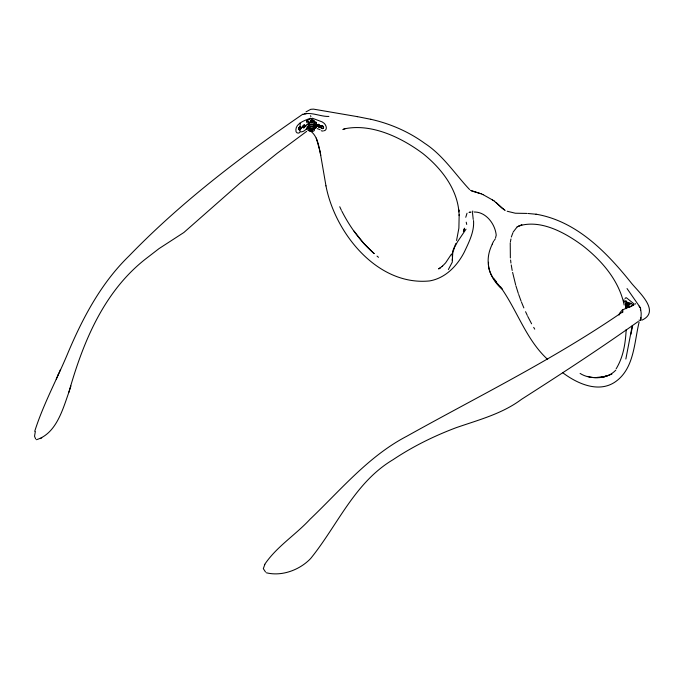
<?xml version="1.0" encoding="UTF-8"?>
<svg xmlns="http://www.w3.org/2000/svg" width="683" height="683" viewBox="0 0 683 683"><rect width="100%" height="100%" fill="white"/><g stroke="black" fill="none" stroke-linecap="round" stroke-linejoin="round"><path stroke-width="1.02" d="M452.419 259.327L452.59 251.412L455.911 243.413M640.748 317.382L640.526 319.721M472.482 212.618L473.225 219.431M510.235 242.806L510.363 257.961M626.2 329.513C625.372 343.762 623.451 356.663 616.16 368.811M465.755 217.288L467.027 213.224M622.674 312.626L622.905 309.74L633.841 304.925L633.372 304.908M299.752 129.787C301.596 133.228 297.071 134.295 296.038 131.691C294.45 123.521 304.874 120.49 310.424 118.202L310.867 118.705M299.914 127.764L300.247 123.708L299.803 123.205M635.25 304.166L635.412 303.602M624.014 299.752L624.006 301.715M311.482 118.868L312.319 118.202L322.163 121.907L323.998 123.179A5.165 3.483 51.2 0 1 326.303 127.917A5.165 3.483 51.2 0 1 323.887 130.752M452.231 260.325L452.377 259.139M496.114 235.507L495.534 237.94M633.312 304.669L634.2 304.037L626.405 297.771A5.165 2.459 68.5 0 0 625.03 298.608M630.896 334.354L632.595 325.842M510.414 241.85L510.952 238.973M622.435 309.723C622.751 309.945 618.807 313.07 619.037 315.111M35.328 431.545L34.526 436.258L35.661 438.956M632.245 325.8L625.85 359.036M308.298 126.893C305.967 128.856 305.181 131.529 300.896 131.939M472.585 211.79L472.764 211.004M456.551 240.51L458.882 228.242L459.172 214.727L459.215 215.64M639.151 321.949C634.072 342.746 634.353 369.452 614.384 382.463C597.616 393.092 576.734 383.283 562.604 372.636M34.731 431.297C43.413 403.849 57.449 378.408 68.402 351.839C83.266 316.861 101.477 282.719 129.027 255.98C181.157 202.083 241.278 156.424 302.979 114.078M36.438 439.715C56.254 433.679 62.742 409.51 68.898 392.153C82.933 342.542 103.492 292.119 145.214 259.267L159.002 248.629L183.855 232.51L239.835 183.24L277.366 153.137L306.658 131.392M68.838 392.341L70.921 385.955M463.39 231.614L464.534 228.207L463.526 231.016M492.212 244.335C483.871 261.222 488.883 277.358 502.227 289.447C517.91 312.387 526.644 340.108 547.655 359.429M511.302 237.061L512.882 232.86M56.245 379.133L58.268 374.532M492.187 244.104L493.689 241.022M58.2 374.677L60.565 369.392M264.867 564.371L263.314 568.649L265.508 571.97M303.184 114.445C310.432 111.397 320.856 116.827 328.89 116.434M495.218 238.922L494.313 240.373M264.876 564.132C276.846 546.477 295.628 534.857 310.005 519.285C340.749 489.993 368.47 456.218 406.769 436.258C479.287 395.764 554.144 359.121 622.683 311.875M299.009 127.456L298.727 127.952A1.673 0.956 -60.2 0 0 298.539 129.394M299.12 128.165L299.393 127.678M451.548 253.948L445.623 262.844L442.123 266.49L442.516 266.157L438.657 268.906L440.569 267.787M466.002 229.198L457.559 241.714L454.588 247.203L452.718 252.966L452.266 262.195L448.372 269.537M303.184 126.329L303.457 125.877M304.311 126.97L304.601 126.492M304.968 126.697L303.926 127.832L302.996 127.627A1.511 0.862 -60.2 0 1 303.098 126.295L304.14 125.168L305.07 125.373A1.451 0.828 -60.2 0 1 304.968 126.714A1.511 0.862 -60.2 0 0 305.07 125.373L304.55 125.151M513.189 232.024L517.466 226.5M306.761 121.019L310.594 118.603M615.759 370.177C608.613 377.767 597.062 379.236 587.397 376.401M625.346 301.194L625.141 301.382A1.648 0.777 68.9 0 0 625.133 302.723L625.329 303.243A1.579 0.743 68.9 0 0 625.918 304.046M308.912 123.939A2.937 1.69 1.4 0 0 310.321 126.21A2.937 1.69 1.4 0 0 314.223 125.459C317.1 124.998 316.912 120.012 314.223 123.854A2.92 1.682 1.4 0 1 311.311 124.767A2.92 1.682 1.4 0 1 308.75 123.478M314.223 125.459L316.22 123.819M316.229 127.251L316.152 125.757L314.171 127.354A2.92 1.682 1.4 0 1 311.26 128.267A2.92 1.682 1.4 0 1 308.699 126.978M314.078 128.976L316.34 127.183L314.171 128.959A2.937 1.69 1.4 0 1 310.27 129.71A2.937 1.69 1.4 0 1 308.861 127.439M320.814 127.431A1.579 1.076 50.6 0 1 320.831 126.15L321.411 125.587A1.605 1.084 50.6 0 1 323.127 126.278L323.418 126.756A1.673 1.135 50.6 0 1 323.401 128.114L322.786 128.575A1.579 1.076 50.6 0 1 321.087 127.883L320.805 127.414A1.648 1.118 50.6 0 1 320.822 126.082M638.229 321.488C600.126 348.62 560.931 374.139 521.53 399.316C502.116 413.881 478.552 419.9 456.039 427.729C433.961 436.053 412.652 446.571 393.032 459.702C354.614 482.505 337.598 525.287 310.62 558.557C299.7 569.981 281.874 576.631 266.336 572.781M299.965 129.753L300.947 128.635A1.648 0.948 -60.2 0 0 301.058 127.251M303.952 127.371L302.603 127.431A1.528 0.879 -60.2 0 1 302.714 126.082L303.764 124.938L304.712 125.143M305.993 111.884L310.782 109.306L313.488 109.126L357.465 116.656M40.391 438.631L41.783 437.812M518.44 226.15L519.097 225.774M344.061 128.976L342.9 129.574L345.18 128.609L344.719 128.78C371.484 123.256 401.203 137.326 423.016 153.658C440.45 167.642 456.381 187.39 458.822 210.757L458.728 209.766L459.189 214.966M632.236 305.788L633.576 305.07L630.853 303.465M631.562 306.146L629.564 307.205L626.857 305.6M469.998 212.012L469.059 212.498L471.108 212.072M438.802 268.615L439.4 268.325M517.202 226.85L521.906 224.912L519.481 225.774C541.192 219.405 565.319 232.724 583.043 245.923C601.902 260.761 619.105 280.534 624.168 305.028M641.849 320.199C661.614 311.217 637.299 290.924 630.674 282.199C606.231 251.754 576.204 221.01 535.993 214.189M611.9 374.147L603.593 377.076L596.976 377.392M303.969 127.798L303.081 127.601M606.974 375.974L601.672 377.076M606.017 376.068C597.659 378.527 587.619 378.254 580.098 373.43M300.179 127.098L300.844 127.081A1.579 0.905 -60.2 0 0 299.402 127.755M317.544 124.494L319.584 125.629A1.511 1.042 49.4 0 1 319.559 126.91L318.201 126.603M319.251 127.132L317.211 125.996A1.511 1.042 49.4 0 1 317.236 124.716L318.713 124.272L319.892 125.382A1.528 1.05 49.4 0 1 319.875 126.679L318.79 127.166M304.396 113.779L305.958 113.788M526.866 213.429L515.315 213.224L507.179 211.243M474.053 212.029C485.545 211.687 494.893 223.367 496.191 234.858M527.908 213.472L536.368 214.274M323.076 131.102L321.249 130.777M357.055 116.571L371.074 119.354M321.932 125.954L321.121 125.928A1.579 1.076 50.6 0 1 322.811 126.603L323.102 127.004A1.648 1.118 50.6 0 1 323.085 128.336M370.732 119.277C390.07 123.589 408.656 131.648 424.698 143.31C443.079 155.229 454.844 173.909 469.537 189.507M479.355 193.212L471.611 191.001M481.31 193.87L470.339 190.267M638.972 320.122L640.483 320.489L641.004 319.439L641.183 313.19L640.483 307.896L627.037 288.567M317.117 128.566L320.071 129.676M313.377 121.07L316.203 122.257M314.265 124.963L316.152 125.757M481.011 193.716L483.197 194.689M482.89 194.544L492.733 200.085M310.406 118.492L313.275 120.071A2.937 1.656 1.2 0 1 313.728 122.607A2.937 1.656 1.2 0 1 309.245 122.359L306.565 120.848M306.547 120.712L309.331 122.283M306.701 127.798L309.168 129.189A2.92 1.648 1.2 0 0 312.805 129.77A2.92 1.648 1.2 0 0 314.351 127.849M309.228 130.803L306.488 129.292M505.224 210.407L501.655 207.854L496.089 202.424M321.898 128.515L321.087 127.883M629.402 307.239L626.798 305.694A2.937 1.656 1 0 1 626.465 303.167A2.937 1.656 1 0 1 630.938 303.474M492.383 199.914L494.654 201.306M504.43 209.946L494.296 201.126M309.279 130.129C317.834 135.422 318.739 146.435 320.771 155.306M377.033 256.099L378.502 257.329M374.079 253.513C360.615 241.782 349.952 227.063 341.867 211.201M374.139 253.615L363.86 243.464L353.999 231.067M625.884 301.442L626.635 302.706A1.579 0.743 68.9 0 1 626.729 303.662M300.836 127.004L301.058 127.32A1.579 0.905 -60.2 0 1 300.947 128.652M300.469 126.773L300.691 127.029A1.673 0.956 -60.2 0 1 300.793 127.422M299 129.548L299.222 129.804A1.579 0.905 -60.2 0 0 300.674 129.121M298.616 129.36L298.838 129.608A1.605 0.922 -60.2 0 0 299.931 129.326M496.43 281.823L493.758 278.553M500.639 287.167C494.27 280.278 487.594 272.355 488.558 262.263M500.835 287.116L502.611 289.413M310.526 115.717L310.919 116.605M639.109 306.129L639.894 307.487M319.499 125.663L318.38 124.613L317.245 124.784A1.451 0.999 49.4 0 0 317.228 126.013M321.386 127.653L321.087 127.175A1.673 1.135 50.6 0 1 321.112 125.826M533.688 327.37L534.729 329.155M527.754 316.425L531.605 323.802M525.568 311.704L527.319 315.478M339.75 206.744L341.398 210.321M521.496 302.168L523.861 307.913M626.516 302.159L626.712 302.689M316.263 138.051L320.02 151.395L325.979 185.913M518.67 294.45L521.103 301.212M515.896 285.742L518.32 293.485M515.639 284.785L512.6 272.363M325.945 185.793C334.943 232.869 377.272 286.211 429.598 280.926C445.461 278.203 457.243 265.815 464.329 252.036C468.897 242.26 474.472 231.528 473.524 220.566M466.72 224.442L466.224 222.188M640.338 308.776L640.586 310.458M511.243 264.919L512.182 270.468M306.547 120.9L306.778 122.522L309.245 123.913A2.92 1.648 1.2 0 0 312.891 124.485A2.92 1.648 1.2 0 0 314.428 122.573M510.594 260.001L510.935 263.066M458.831 210.842L458.933 211.909M452.266 256.321L452.146 254.528M314.504 124.921A2.92 1.648 1.2 0 1 312.387 126.364A2.92 1.648 1.2 0 1 309.22 125.689C305.258 121.898 306.044 127.328 309.203 127.448A2.92 1.648 1.2 0 0 313.284 127.883A2.92 1.648 1.2 0 0 313.941 125.587M312.404 130.735A1.229 0.692 1.2 0 1 311.653 130.931M311.226 130.905A1.229 0.692 1.2 0 1 310.833 130.803M313.907 128.916A2.937 1.656 1.2 0 1 313.249 131.23A2.937 1.656 1.2 0 1 309.143 130.794M311.491 120.532A1.323 0.743 1.4 0 1 312.882 121.514A1.323 0.743 1.4 0 1 310.765 121.822A1.323 0.743 1.4 0 1 311.047 120.592M311.926 120.686A1.246 0.7 1.2 0 1 312.694 121.736A1.246 0.7 1.2 0 1 310.705 121.822A1.246 0.7 1.2 0 1 311.081 120.72M299 127.542A1.605 0.922 -60.2 0 1 300.46 126.85M300.751 127.909A1.673 0.956 -60.2 0 1 300.58 128.43M298.932 129.582A1.648 0.948 -60.2 0 1 299.043 128.199M317.339 125.262A1.528 1.05 49.4 0 1 317.51 124.46M323.102 128.353A1.605 1.084 50.6 0 1 321.778 128.054M626.072 308.614A2.92 1.648 1 0 1 625.859 306.966M626.798 307.256A2.92 1.648 1 0 1 625.884 305.19M629.239 303.756A1.246 0.7 1 0 1 629.376 304.831A1.246 0.7 1 0 1 627.489 304.695A1.246 0.7 1 0 1 628.001 303.67M625.765 301.007A1.605 0.751 68.9 0 1 626.046 300.998M626.362 301.177A1.605 0.751 68.9 0 1 626.951 301.988L627.148 302.518A1.673 0.785 68.9 0 1 627.259 303.047M625.346 301.271A1.579 0.743 68.9 0 1 626.516 302.236M626.772 302.731A1.648 0.777 68.9 0 1 626.874 303.722M627.66 307.598A2.92 1.639 0.1 0 1 625.756 305.327M625.987 308.562A2.937 1.648 0.1 0 1 625.722 306.915M310.936 121.6A1.229 0.692 1.2 0 0 312.848 121.104A1.229 0.692 1.2 0 0 311.089 120.404A1.229 0.692 1.2 0 0 310.936 121.6M627.737 304.814A1.323 0.743 1.2 0 0 629.828 304.319A1.323 0.743 1.2 0 0 627.976 303.542A1.323 0.743 1.2 0 0 627.737 304.814M627.797 304.541A1.229 0.692 1 0 0 629.735 304.08A1.229 0.692 1 0 0 628.01 303.354A1.229 0.692 1 0 0 627.797 304.541"/></g></svg>
